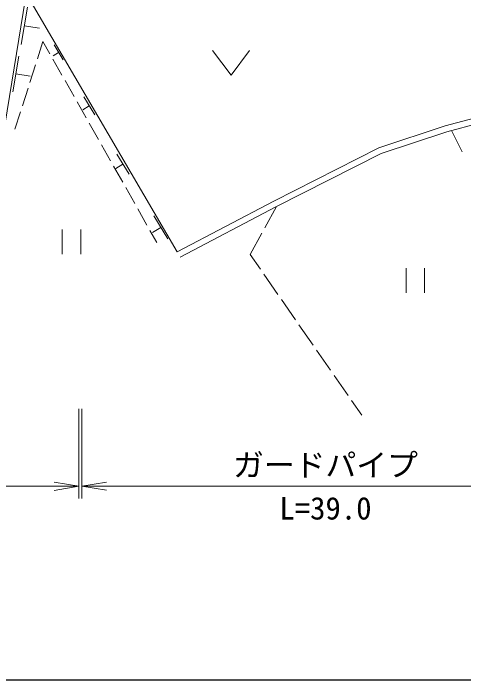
# Model space of a CAD drawing. Units: millimetres at full size, sheet at 1:1000; details may follow other scales. Extents: x 40000 to 680000, y 20000 to 380000.
# Drawn here: x 307667 to 344218, y 205000 to 259158 of the extents above; entities that cross this region are included whole.
import ezdxf
from ezdxf.enums import TextEntityAlignment as Align

# ---------------------------------------------------------------- set-up
doc = ezdxf.new("R2010")
doc.units = ezdxf.units.MM
doc.header["$LTSCALE"] = 1000
for name, color, linetype, lineweight in [('M-STR-HTXT', 7, 'Continuous', 13), ('M-TTL-BAND', 7, 'Continuous', 25), ('M-WORK', 1, 'Continuous', 13)]:
    doc.layers.add(name, color=color, linetype=linetype, lineweight=lineweight)
doc.styles.add('ＭＳ ゴシック', font='')
doc.styles.get('ＭＳ ゴシック').set_extended_font_data('MS Gothic')

# ---------------------------------------------------------------- blocks, each defined once
blk = doc.blocks.new('open_arrow')
at = {"color": 0, "linetype": 'Continuous', "lineweight": -2}
blk.add_lwpolyline([(7.5, 1.25), (0, 0), (7.5, -1.25)], dxfattribs=at)

msp = doc.modelspace()

# ---------------------------------------------------------------- linework, layer by layer
at = {"layer": 'M-STR-HTXT'}
for p, q in [((312983, 227000), (312983, 219716)), ((313234, 227000), (313234, 219732)), ((243161, 220716), (312983, 220716)), ((313234, 220732), (351970, 220732))]:
    msp.add_line(p, q, dxfattribs=at)
at = {"layer": 'M-TTL-BAND'}
msp.add_line((40000, 205000), (579000, 205000), dxfattribs=at)
at = {"layer": 'M-WORK'}
for p, q in [((305982, 244031), (308705, 260779)), ((308705, 260779), (320969, 239778)), ((308310, 256617), (308806, 259666)), ((308558, 258142), (309778, 257943)), ((309620, 255449), (310071, 256863)), ((310071, 256863), (310630, 255874)), ((310970, 256591), (311713, 255372)), ((307637, 252778), (308111, 255688)), ((311342, 255981), (310907, 255716)), ((323840, 256140), (325340, 254140)), ((325340, 254140), (326840, 256140)), ((310877, 255439), (311616, 254134)), ((309013, 253543), (309469, 254972)), ((307874, 254233), (309038, 254043)), ((311862, 253699), (312601, 252393)), ((308406, 251638), (308861, 253067)), ((312847, 251958), (313586, 250653)), ((313384, 252360), (314274, 250901)), ((313829, 251631), (313308, 251313)), ((342704, 250004), (347857, 251384)), ((307799, 249732), (308254, 251161)), ((342846, 249525), (347967, 250896)), ((313832, 250218), (314571, 248912)), ((337329, 248237), (342704, 250004)), ((337522, 247774), (342846, 249525)), ((343232, 249628), (344104, 247910)), ((314818, 248477), (315556, 247172)), ((328808, 243894), (337329, 248237)), ((316066, 247718), (317061, 246087)), ((329038, 243450), (337522, 247774)), ((315803, 246737), (316542, 245431)), ((316564, 246902), (315981, 246547)), ((316788, 244996), (317527, 243691)), ((320969, 239778), (328808, 243894)), ((317773, 243256), (318512, 241950)), ((321202, 239335), (329038, 243450)), ((328087, 241718), (329038, 243450)), ((319068, 242696), (320195, 240818)), ((311636, 241592), (311636, 239592)), ((313136, 239592), (313136, 241592)), ((319631, 241757), (318961, 241354)), ((318758, 241515), (319318, 240527)), ((326895, 239549), (327846, 241280)), ((327718, 238361), (326895, 239549)), ((339547, 238445), (339547, 236445)), ((341047, 236445), (341047, 238445)), ((329143, 236307), (328003, 237950)), ((330567, 234253), (329428, 235896)), ((331992, 232198), (330852, 233842)), ((333417, 230144), (332277, 231787)), ((334841, 228089), (333702, 229733)), ((335950, 226491), (335126, 227679))]:
    msp.add_line(p, q, dxfattribs=at)

# ---------------------------------------------------------------- block references
at = {"layer": 'M-STR-HTXT', "xscale": 267, "yscale": 267, "rotation": 180}
msp.add_blockref('open_arrow', (312983, 220716), dxfattribs=at)
at = {"layer": 'M-STR-HTXT', "xscale": 267, "yscale": 267}
msp.add_blockref('open_arrow', (313234, 220732), dxfattribs=at)

# ---------------------------------------------------------------- texts
at = {"layer": 'M-STR-HTXT', "style": 'ＭＳ ゴシック'}
msp.add_text('ガードパイプ', height=1833, dxfattribs=at).set_placement((333002, 222449), align=Align.MIDDLE_CENTER)
msp.add_text('L=39.0', height=1833, dxfattribs=at).set_placement((333002, 217465), align=Align.BOTTOM_CENTER)

doc.saveas('drawing.dxf')
